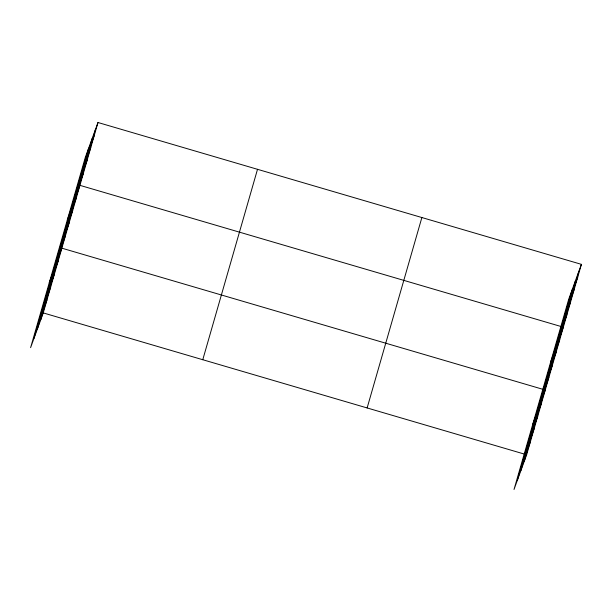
<?xml version="1.0" encoding="UTF-8"?>
<svg xmlns="http://www.w3.org/2000/svg" width="612" height="612" viewBox="0 0 612 612"><rect width="100%" height="100%" fill="white"/><g stroke="black" fill="none" stroke-linecap="round" stroke-linejoin="round"><path stroke-width="0.92" d="M33.958 338.436L88.702 148.028M37.408 328.942L92.16 138.534M40.767 319.724L95.518 129.316M97.989 122.507L85.351 157.246L30.6 347.654L43.245 312.916L97.989 122.507L581.4 264.346L526.649 454.754L514.011 489.493L568.755 299.084L581.4 264.346M202.771 359.726L257.514 169.31M367.131 407.944L421.875 217.535M517.362 480.275L572.113 289.866M520.82 470.781L575.571 280.373M524.17 461.563L578.921 271.154M91.899 141.885L94.378 135.076M88.289 154.446L90.767 147.637M84.678 167.015L87.149 160.206M81.059 179.584L83.538 172.775M67.282 220.083L79.927 185.344L560.676 326.403M73.838 204.714L76.309 197.905M70.219 217.283L72.698 210.474M66.609 229.852L69.087 223.043M62.998 242.421L65.469 235.612M49.212 282.92L61.858 248.174L545.269 390.012L532.624 424.751M55.661 267.934L58.132 261.125M51.936 280.877L54.414 274.069M48.21 293.829L50.689 287.02M44.492 306.773L46.971 299.972M575.311 283.716L577.789 276.907M571.692 296.285L574.171 289.476M568.081 308.853L570.56 302.045M564.471 321.422L566.949 314.614M550.685 361.922L563.331 327.175M557.241 346.553L559.72 339.744M553.631 359.122L556.109 352.313M550.012 371.691L552.491 364.882M546.401 384.252L548.88 377.443M539.065 409.772L541.543 402.964M535.339 422.716L537.818 415.908M531.621 435.668L534.1 428.859M527.896 448.611L530.375 441.803M43.245 312.916L526.649 454.754"/></g></svg>
